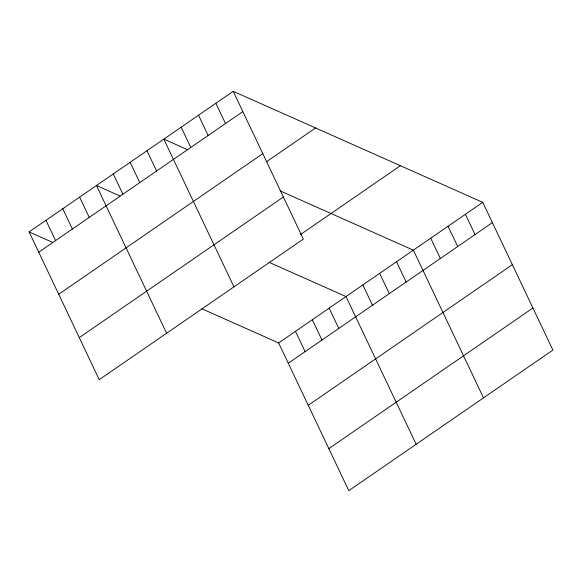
<?xml version="1.0" encoding="UTF-8"?>
<svg xmlns="http://www.w3.org/2000/svg" width="582" height="582" viewBox="0 0 582 582"><rect width="100%" height="100%" fill="white"/><g stroke="black" fill="none" stroke-linecap="round" stroke-linejoin="round"><path stroke-width="0.87" d="M233.207 91.323L303.353 239.049L99.246 379.653L29.1 231.927L233.207 91.323L482.754 202.347L552.9 350.073L348.793 490.677L278.647 342.951L201.787 308.751M38.732 252.21L242.84 111.606M58.702 294.266L262.809 153.663M266.403 161.825L315.56 127.96M79.276 337.596L283.383 196.992M300.254 234.699L400.401 165.71M278.647 342.951L482.754 202.347M288.279 363.233L492.387 222.63M308.249 405.29L512.356 264.686M328.823 448.62L532.93 308.016M187.339 149.596L163.811 139.127L233.957 286.853M280.102 190.867L413.358 250.151L483.504 397.877M119.987 195.996L96.459 185.527L166.605 333.253M269.139 262.351L345.999 296.551L416.145 444.277M29.1 231.927L52.627 242.396M465.404 214.3L475.036 234.582M448.053 226.245L457.685 246.535M430.709 238.198L440.334 258.481M396.517 261.747L406.149 282.037M379.675 273.351L389.307 293.634M362.841 284.947L372.473 305.237M329.165 308.147L338.797 328.437M215.857 103.276L225.489 123.559M312.323 319.751L321.955 340.034M198.513 115.229L208.145 135.511M295.481 331.347L305.113 351.63M181.162 127.174L190.794 147.464M146.97 150.731L156.602 171.013M130.135 162.327L139.767 182.61M113.294 173.931L122.926 194.213M79.618 197.123L89.25 217.413M62.776 208.727L72.408 229.01M45.942 220.323L55.574 240.613"/></g></svg>
